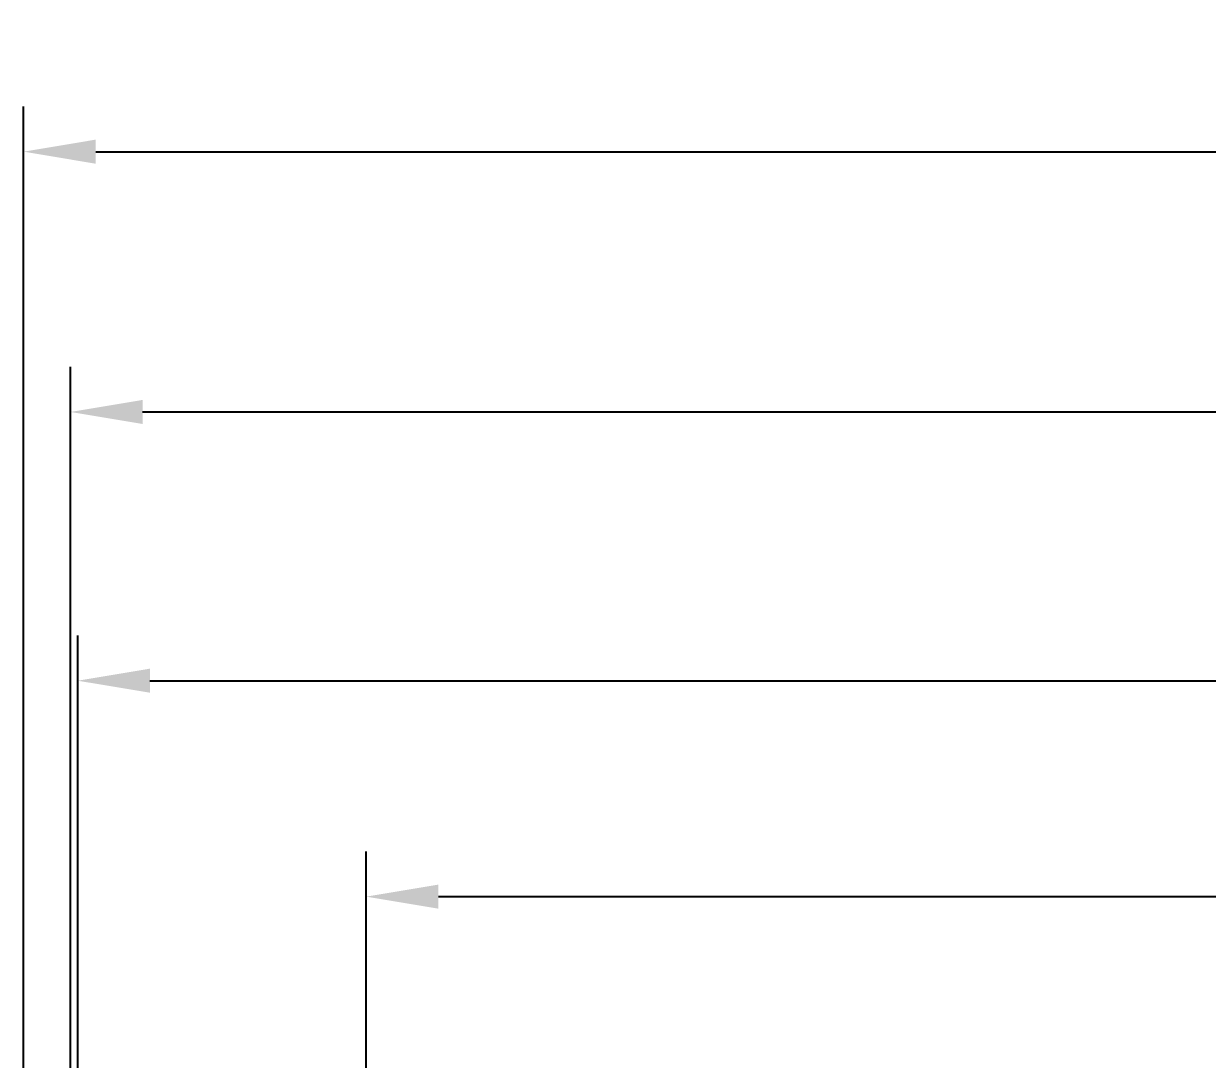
# Model space of a CAD drawing. Header units: inches. Extents: x 0 to 77285, y -118 to 40065.
# Drawn here: x 69938 to 70102.1, y 25562.7 to 25706.2 of the extents above; entities that cross this region are included whole.
import ezdxf

# ---------------------------------------------------------------- set-up
doc = ezdxf.new("R2010")
doc.units = ezdxf.units.IN
doc.header["$LTSCALE"] = 5
doc.header["$MEASUREMENT"] = 0
doc.styles.add('SCI', font='')
doc.styles.get('SCI').set_extended_font_data('Gulim')
doc.dimstyles.new('SCH', dxfattribs={"dimtxt": 2.5, "dimasz": 2, "dimexe": 1.25, "dimexo": 0.625, "dimtad": 1, "dimdec": 8, "dimtxsty": 'SCI', "dimcen": 2.5, "dimclrd": 4, "dimclre": 4, "dimclrt": 7, "dimadec": 8, "dimazin": 2, "dimtfac": 1, "dimtdec": 8, "dimtmove": 0, "dimatfit": 3, "dimfxl": 1, "dimarcsym": 0})

# ---------------------------------------------------------------- blocks, each defined once
blk = doc.blocks.new('*D740')
at = {"color": 4, "lineweight": -2, "transparency": 16777216}
for p, q in [((69985.49, 25381.36), (69985.49, 25591.46)), ((70270.49, 25381.36), (70270.49, 25591.46)), ((69995.49, 25585.21), (70260.49, 25585.21))]:
    blk.add_line(p, q, dxfattribs=at)
at = {"color": 4, "transparency": 16777216}
for points in [[(69995.49, 25586.88), (69995.49, 25583.54), (69985.49, 25585.21)], [(70260.49, 25586.88), (70260.49, 25583.54), (70270.49, 25585.21)]]:
    blk.add_solid(points, dxfattribs=at)
at = {"layer": 'Defpoints', "color": 0, "transparency": 16777216}
for p in [(70270.49, 25585.21), (69985.49, 25378.23, 0), (70270.49, 25378.23, 0)]:
    blk.add_point(p, dxfattribs=at)
at = {"color": 7, "transparency": 16777216, "insert": (70127.99, 25594.74), "char_height": 12.5, "attachment_point": 5, "style": 'SCI'}
blk.add_mtext('285', dxfattribs=at)
blk = doc.blocks.new('*D741')
at = {"color": 4, "lineweight": -2, "transparency": 16777216}
for p, q in [((69945.49, 25410.36), (69945.49, 25621.38)), ((70310.49, 25410.36), (70310.49, 25621.38)), ((69955.49, 25615.13), (70300.49, 25615.13))]:
    blk.add_line(p, q, dxfattribs=at)
at = {"color": 4, "transparency": 16777216}
for points in [[(69955.49, 25616.8), (69955.49, 25613.47), (69945.49, 25615.13)], [(70300.49, 25616.8), (70300.49, 25613.47), (70310.49, 25615.13)]]:
    blk.add_solid(points, dxfattribs=at)
at = {"layer": 'Defpoints', "color": 0, "transparency": 16777216}
for p in [(70310.49, 25615.13), (69945.49, 25407.23, 0), (70310.49, 25407.23, 0)]:
    blk.add_point(p, dxfattribs=at)
at = {"color": 7, "transparency": 16777216, "insert": (70127.99, 25624.67), "char_height": 12.5, "attachment_point": 5, "style": 'SCI'}
blk.add_mtext('365', dxfattribs=at)
blk = doc.blocks.new('*D742')
at = {"color": 4, "lineweight": -2, "transparency": 16777216}
for p, q in [((69937.99, 25395.36), (69937.99, 25694.69)), ((70317.99, 25395.36), (70317.99, 25694.69)), ((69947.99, 25688.44), (70307.99, 25688.44))]:
    blk.add_line(p, q, dxfattribs=at)
at = {"color": 4, "transparency": 16777216}
for points in [[(69947.99, 25690.11), (69947.99, 25686.77), (69937.99, 25688.44)], [(70307.99, 25690.11), (70307.99, 25686.77), (70317.99, 25688.44)]]:
    blk.add_solid(points, dxfattribs=at)
at = {"layer": 'Defpoints', "color": 0, "transparency": 16777216}
for p in [(70317.99, 25688.44), (69937.99, 25392.23, 0), (70317.99, 25392.23, 0)]:
    blk.add_point(p, dxfattribs=at)
at = {"color": 7, "transparency": 16777216, "insert": (70127.99, 25697.97), "char_height": 12.5, "attachment_point": 5, "style": 'SCI'}
blk.add_mtext('380', dxfattribs=at)
blk = doc.blocks.new('*D1823')
at = {"color": 4, "lineweight": -2, "transparency": 16777216}
for p, q in [((69944.49, 25392.11), (69944.49, 25658.62)), ((70311.49, 25392.11), (70311.49, 25658.62)), ((69954.49, 25652.37), (70301.49, 25652.37))]:
    blk.add_line(p, q, dxfattribs=at)
at = {"color": 4, "transparency": 16777216}
for points in [[(69954.49, 25654.04), (69954.49, 25650.7), (69944.49, 25652.37)], [(70301.49, 25654.04), (70301.49, 25650.7), (70311.49, 25652.37)]]:
    blk.add_solid(points, dxfattribs=at)
at = {"layer": 'Defpoints', "color": 0, "transparency": 16777216}
for p in [(70311.49, 25652.37), (69944.49, 25388.98, 0), (70311.49, 25388.98, 0)]:
    blk.add_point(p, dxfattribs=at)
at = {"color": 7, "transparency": 16777216, "insert": (70127.99, 25661.91), "char_height": 12.5, "attachment_point": 5, "style": 'SCI'}
blk.add_mtext('367', dxfattribs=at)

msp = doc.modelspace()

# ---------------------------------------------------------------- dimensions: what is measured, and where the dimension line sits
for base, p1, p2, picture, middle in [((70317.9946016469, 25688.4392711657), (69937.9946016469, 25392.2302131725, -0.0000000047), (70317.9946016469, 25392.2302131725, -0.0000000047), '*D742', (70127.9946016469, 25697.9723936691)), ((70311.4946016469, 25652.3691486604), (69944.4946016469, 25388.9802131725, -0.0000000047), (70311.4946016469, 25388.9802131725, -0.0000000047), '*D1823', (70127.9946016469, 25661.9105934008)), ((70310.4946016468, 25615.1318823401), (69945.4946016468, 25407.2302131725, -0.0000000047), (70310.4946016468, 25407.2302131725, -0.0000000047), '*D741', (70127.9946016468, 25624.6650048434)), ((70270.4946016468, 25585.2098650904), (69985.4946016469, 25378.2302131725, -0.0000000047), (70270.4946016468, 25378.2302131725, -0.0000000047), '*D740', (70127.9946016469, 25594.7429875938))]:
    dim = msp.add_linear_dim(base=base, p1=p1, p2=p2, dimstyle='SCH', override={"dimscale": 5, "dimcen": 1})
    dim.commit()
    dim.dimension.update_dxf_attribs({"geometry": picture, "text_midpoint": middle})

doc.saveas('drawing.dxf')
